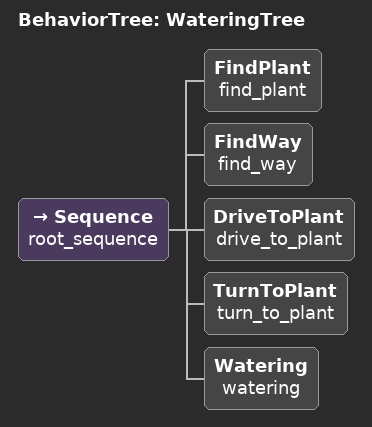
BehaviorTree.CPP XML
<root BTCPP_format="4" >
	<BehaviorTree ID="WateringTree">
		<Sequence name="root_sequence">
			<FindPlant   name="find_plant"/>
			<FindWay    name="find_way"/>
			<DriveToPlant name="drive_to_plant"/>
			<TurnToPlant name="turn_to_plant"/>
			<Watering   name="watering"/>
		</Sequence>
	</BehaviorTree>
</root>
